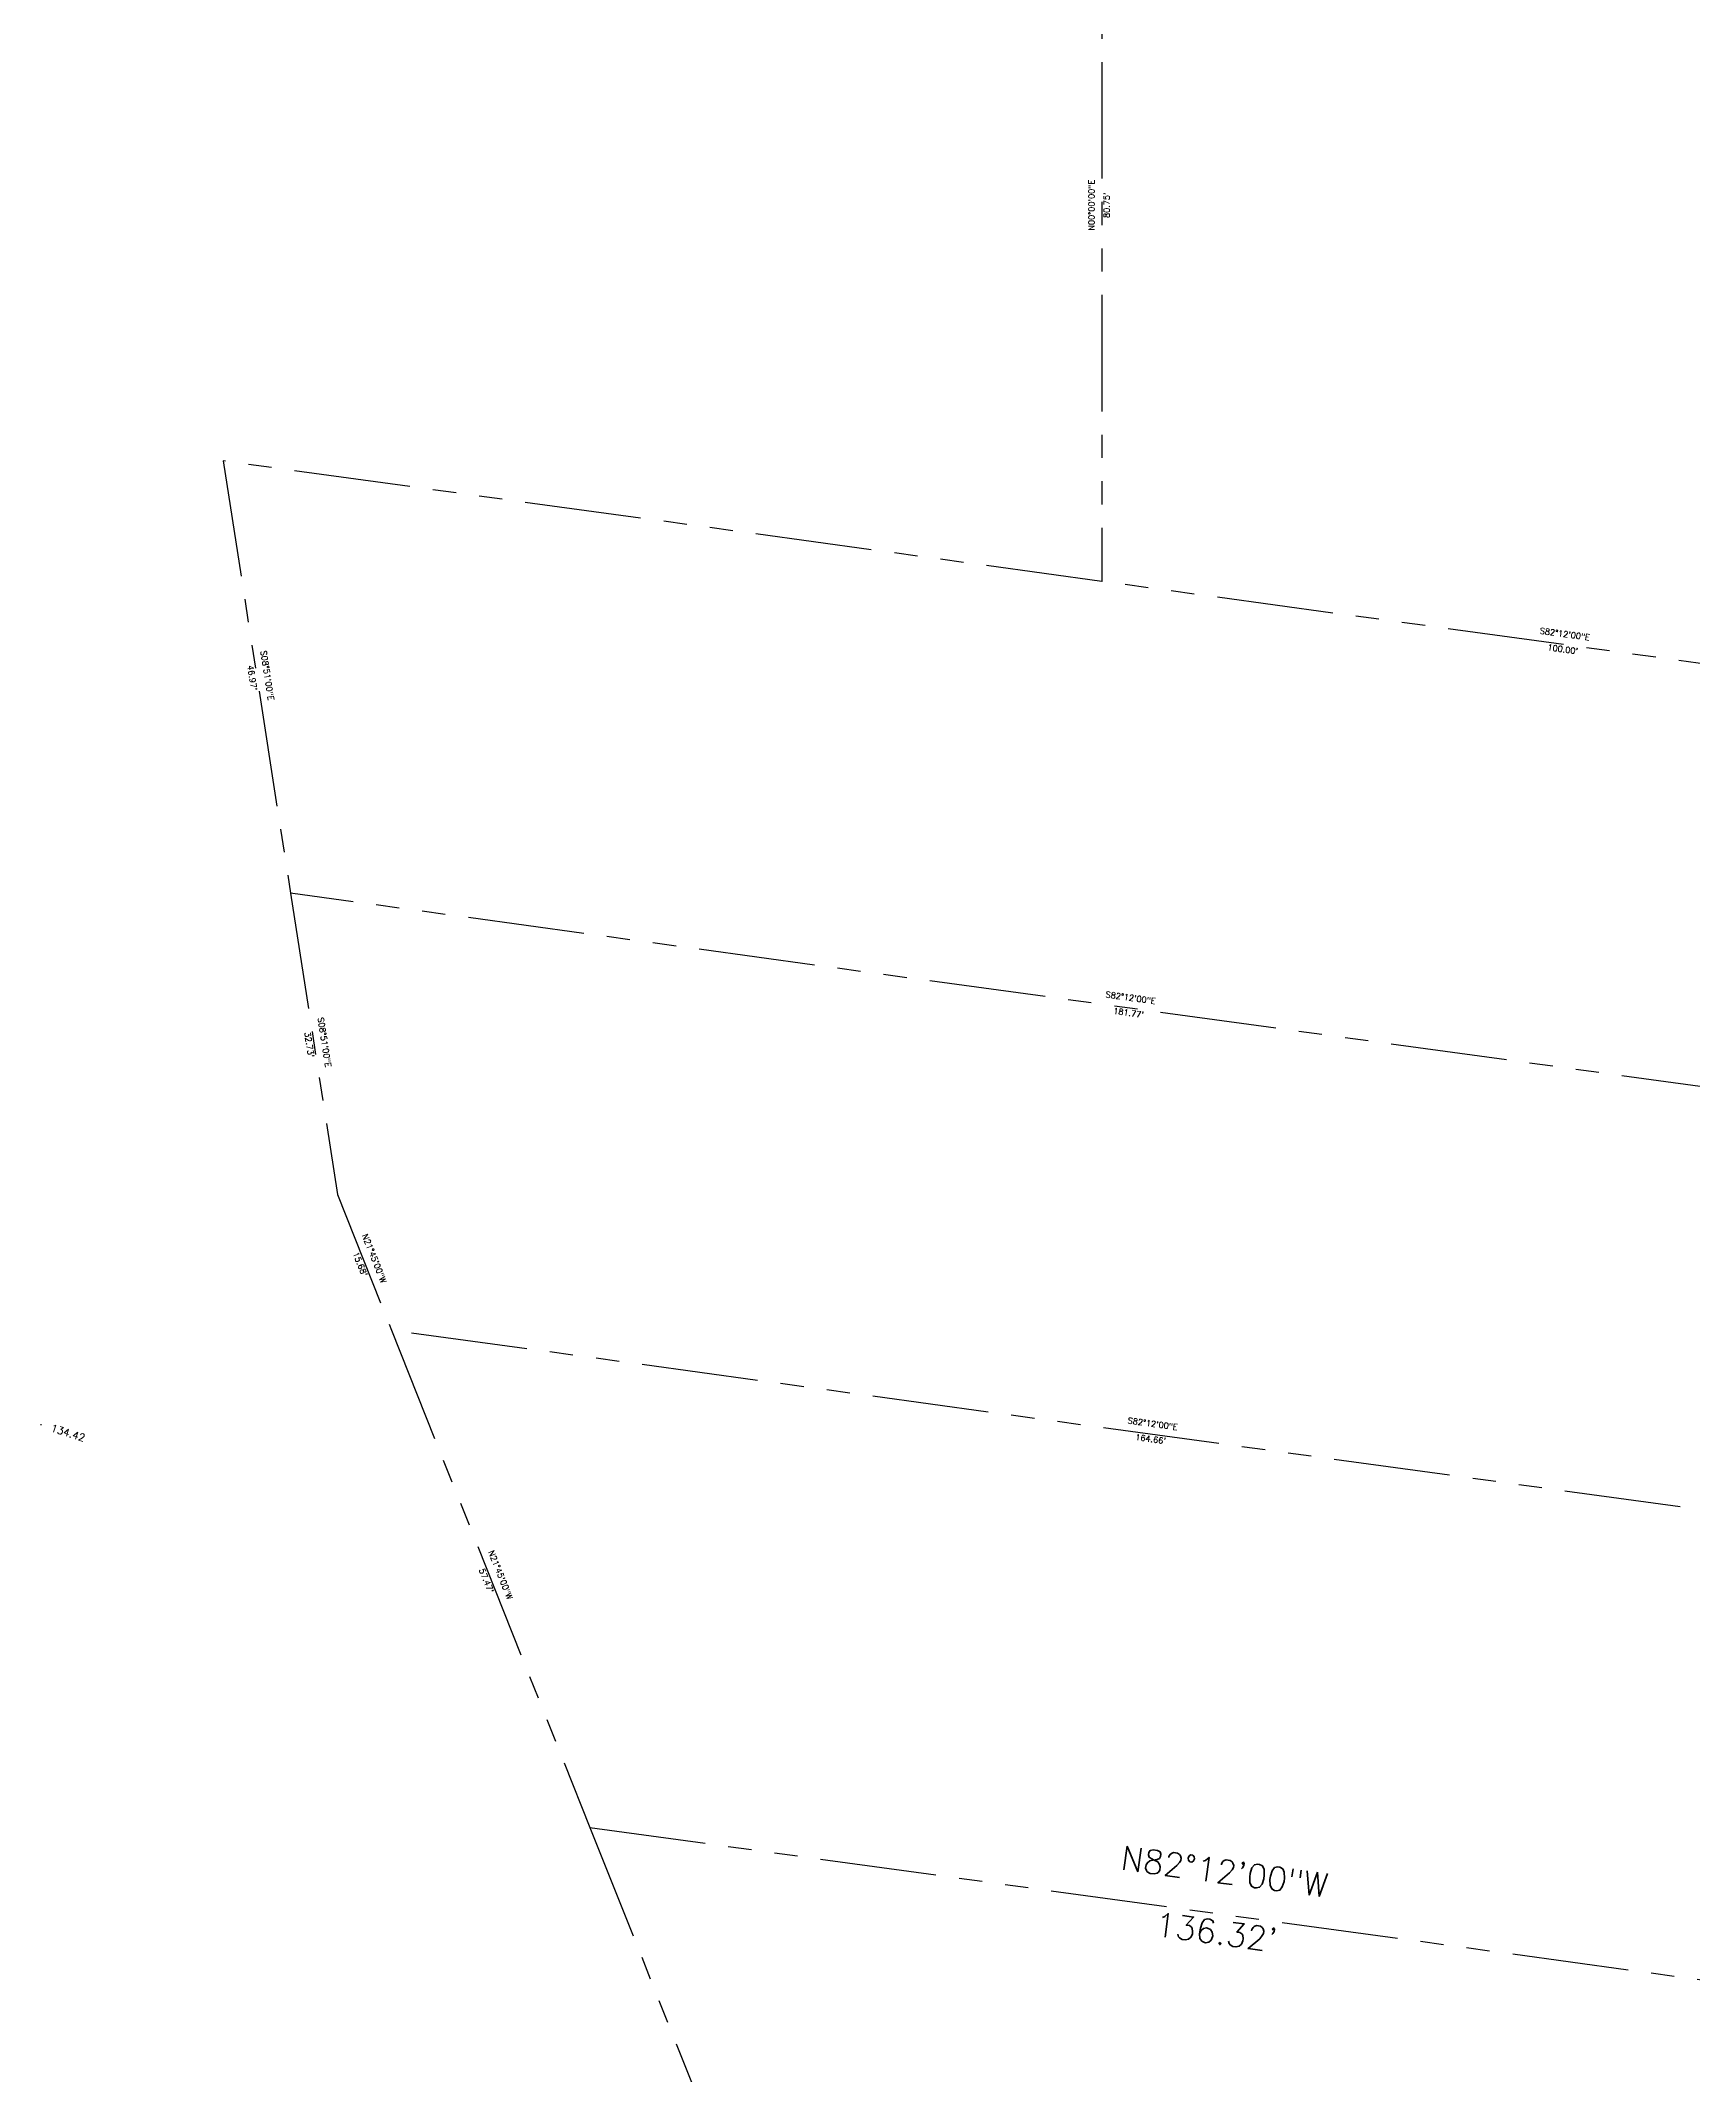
# Model space of a CAD drawing. Extents: x 3812 to 5524, y 4309 to 5867.
# Drawn here: x 4886.1 to 5063.5, y 4471.2 to 4689.6 of the extents above; entities that cross this region are included whole.
import ezdxf
from ezdxf.enums import TextEntityAlignment as Align

# ---------------------------------------------------------------- set-up
doc = ezdxf.new("R2010")
doc.units = 0
doc.header["$LTSCALE"] = 10
doc.header["$MEASUREMENT"] = 0
doc.header["$PDMODE"] = 2
doc.header["$PDSIZE"] = 0.05
doc.linetypes.add('PHANTOM', pattern=[2.5, 1.25, -0.25, 0.25, -0.25, 0.25, -0.25])
doc.layers.get('0').update_dxf_attribs({"linetype": 'CONTINUOUS'})
for name, color, linetype in [('BNDRY-REC', 4, 'PHANTOM'), ('ELEV', 7, 'CONTINUOUS'), ('PLT_ANNO_TXT', 120, 'CONTINUOUS'), ('PNTS-FIELD5-12-16', 3, 'CONTINUOUS')]:
    doc.layers.add(name, color=color, linetype=linetype)
doc.styles.add('L80', font='simplex.shx', dxfattribs={"height": 0.8})
doc.styles.add('S6', font='SIMPLEX', dxfattribs={"height": 0.083333})

# ---------------------------------------------------------------- blocks, each defined once
blk = doc.blocks.new('POINT')
blk.add_point((0, 0))
at = {"layer": 'ELEV', "style": 'S6'}
blk.add_attdef('ELEV', (0.119, -0.04), '', height=0.0833, dxfattribs=at)

msp = doc.modelspace()

# ---------------------------------------------------------------- linework, layer by layer
at = {"layer": 'BNDRY-REC'}
for p, q in [((5000, 4712.34), (5000, 4631.59)), ((5000, 4631.59), (4905.65, 4644.52)), ((4905.65, 4644.52), (4912.88, 4598.11)), ((5099.08, 4618.02), (5000, 4631.59)), ((5092.97, 4573.44), (4912.88, 4598.11)), ((4912.88, 4598.11), (4917.91, 4565.77)), ((4917.91, 4565.77), (4923.72, 4551.2)), ((5086.86, 4528.85), (4923.72, 4551.2)), ((4923.72, 4551.2), (4945.02, 4497.82)), ((4945.02, 4497.82), (5080.08, 4479.32)), ((4945.02, 4497.82), (4970.73, 4433.39))]:
    msp.add_line(p, q, dxfattribs=at)

# ---------------------------------------------------------------- block references
at = {"layer": 'PNTS-FIELD5-12-16'}
ref = msp.add_blockref('POINT', (4886.1, 4541.08), dxfattribs=dict(at, xscale=9.6, yscale=9.6, zscale=9.6, rotation=342.3291666666667))
ref.add_attrib('ELEV', '134.42', (4887.08, 4540.37), dxfattribs={"layer": 'ELEV', "height": 0.8, "rotation": 342.3292, "style": 'S6'})

# ---------------------------------------------------------------- texts
at = {"layer": 'PLT_ANNO_TXT', "style": 'L80'}
for s, height, rotation, p in [('N00%%d00\'00"E', 0.64, 90, (4999.18, 4671.97)), ("80.75'", 0.64, 90, (5000.82, 4671.97)), ('S82%%d12\'00"E', 0.64, 352.2, (5049.65, 4625.62)), ('S08%%d51\'00"E', 0.64, 278.85, (4910.07, 4621.44)), ("100.00'", 0.64, 352.2, (5049.43, 4623.99)), ("46.97'", 0.64, 278.85, (4908.45, 4621.19)), ('S82%%d12\'00"E', 0.64, 352.2, (5003.03, 4586.58)), ('S08%%d51\'00"E', 0.64, 278.85, (4916.21, 4582.06)), ("181.77'", 0.64, 352.2, (5002.81, 4584.96)), ("32.73'", 0.64, 278.85, (4914.58, 4581.81)), ('N21%%d45\'00"W', 0.64, 291.75, (4921.58, 4558.79)), ("15.68'", 0.64, 291.75, (4920.06, 4558.18)), ('S82%%d12\'00"E', 0.64, 352.2, (5005.4, 4540.84)), ("164.66'", 0.64, 352.2, (5005.18, 4539.21)), ("57.47'", 0.64, 291.75, (4933.61, 4524.21)), ('N21%%d45\'00"W', 0.64, 291.75, (4935.13, 4524.82)), ('N82%%d12\'00"W', 2.56, 352.2, (5012.99, 4491.82)), ("136.32'", 2.56, 352.2, (5012.1, 4485.32))]:
    msp.add_text(s, height=height, rotation=rotation, dxfattribs=at).set_placement(p, align=Align.CENTER)

doc.saveas('drawing.dxf')
